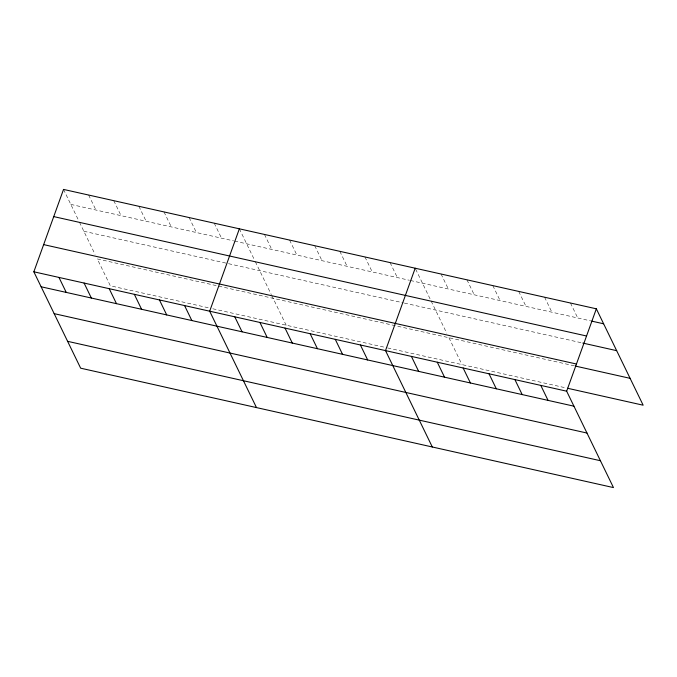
<?xml version="1.0" encoding="UTF-8"?>
<svg xmlns="http://www.w3.org/2000/svg" width="677" height="677" viewBox="0 0 677 677"><rect width="100%" height="100%" fill="white"/><g stroke="black" fill="none" stroke-linecap="round" stroke-linejoin="round"><path stroke-width="0.51" stroke-dasharray="3.38 2.54" d="M70.806 204.395L233.573 240.868M234.58 241.097L409.399 280.27M410.406 280.498L590.683 320.89M83.855 231.255L227.531 263.455M228.538 263.683L403.357 302.856M404.364 303.084L581.831 342.85M574.367 365.842L97.293 258.936L110.343 285.804L208.804 307.866M212.823 308.771L386.643 347.716M387.642 347.944L565.515 387.803M570.466 303.017L577.743 317.995M544.587 297.211L551.865 312.19M518.709 291.415L525.978 306.393M492.831 285.618L500.1 300.596M466.952 279.813L474.222 294.8M441.065 274.016L448.343 288.994M415.644 269.15L430.293 299.319M431.164 301.104L446.71 333.126M448.953 337.738L461.993 364.607M390.07 262.591L397.348 277.57M364.954 256.955L372.232 271.942M339.837 251.328L347.106 266.306M314.72 245.7L321.99 260.679M289.595 240.073L296.873 255.051M264.479 234.445L271.756 249.424M239.362 228.818L254.467 259.917M255.331 261.703L271.333 294.647M271.782 295.57L286.168 325.205M214.245 223.182L221.514 238.169M189.128 217.554L196.398 232.541M164.012 211.926L171.281 226.905M138.887 206.299L146.164 221.277M113.77 200.671L121.048 215.65M88.653 195.044L95.931 210.022M63.536 189.416L78.634 220.516M79.505 222.301L95.051 254.324"/><path stroke-width="1.02" d="M596.344 308.814L566.657 391.196L613.464 487.584L80.656 368.186L33.85 271.799L63.536 189.416L596.344 308.814L643.15 405.201L567.504 388.251M239.362 228.818L209.675 311.2L256.481 407.588M415.187 268.219L385.509 350.601L432.307 446.989M591.673 321.118L603.622 323.792M53.737 216.598L586.553 336.004M582.821 343.07L616.662 350.661M43.65 244.609L576.457 364.014M575.357 366.071L630.109 378.333M33.85 271.799L566.657 391.196M41.128 286.777L573.935 406.183M54.168 313.646L586.984 433.043M67.607 341.326L600.423 460.724M540.779 385.399L548.057 400.378M514.901 379.602L522.179 394.581M489.022 373.797L496.3 388.784M463.144 368L470.422 382.979M437.266 362.203L444.535 377.182M411.388 356.398L418.657 371.385M360.384 344.974L367.662 359.952M335.267 339.346L342.545 354.325M310.151 333.719L317.428 348.697M285.034 328.091L292.303 343.07M259.917 322.455L267.187 337.442M234.792 316.828L242.07 331.806M184.559 305.572L191.836 320.551M159.442 299.945L166.711 314.923M134.325 294.317L141.595 309.296M109.209 288.681L116.478 303.668M84.083 283.054L91.361 298.041M58.967 277.426L66.244 292.405"/></g></svg>
